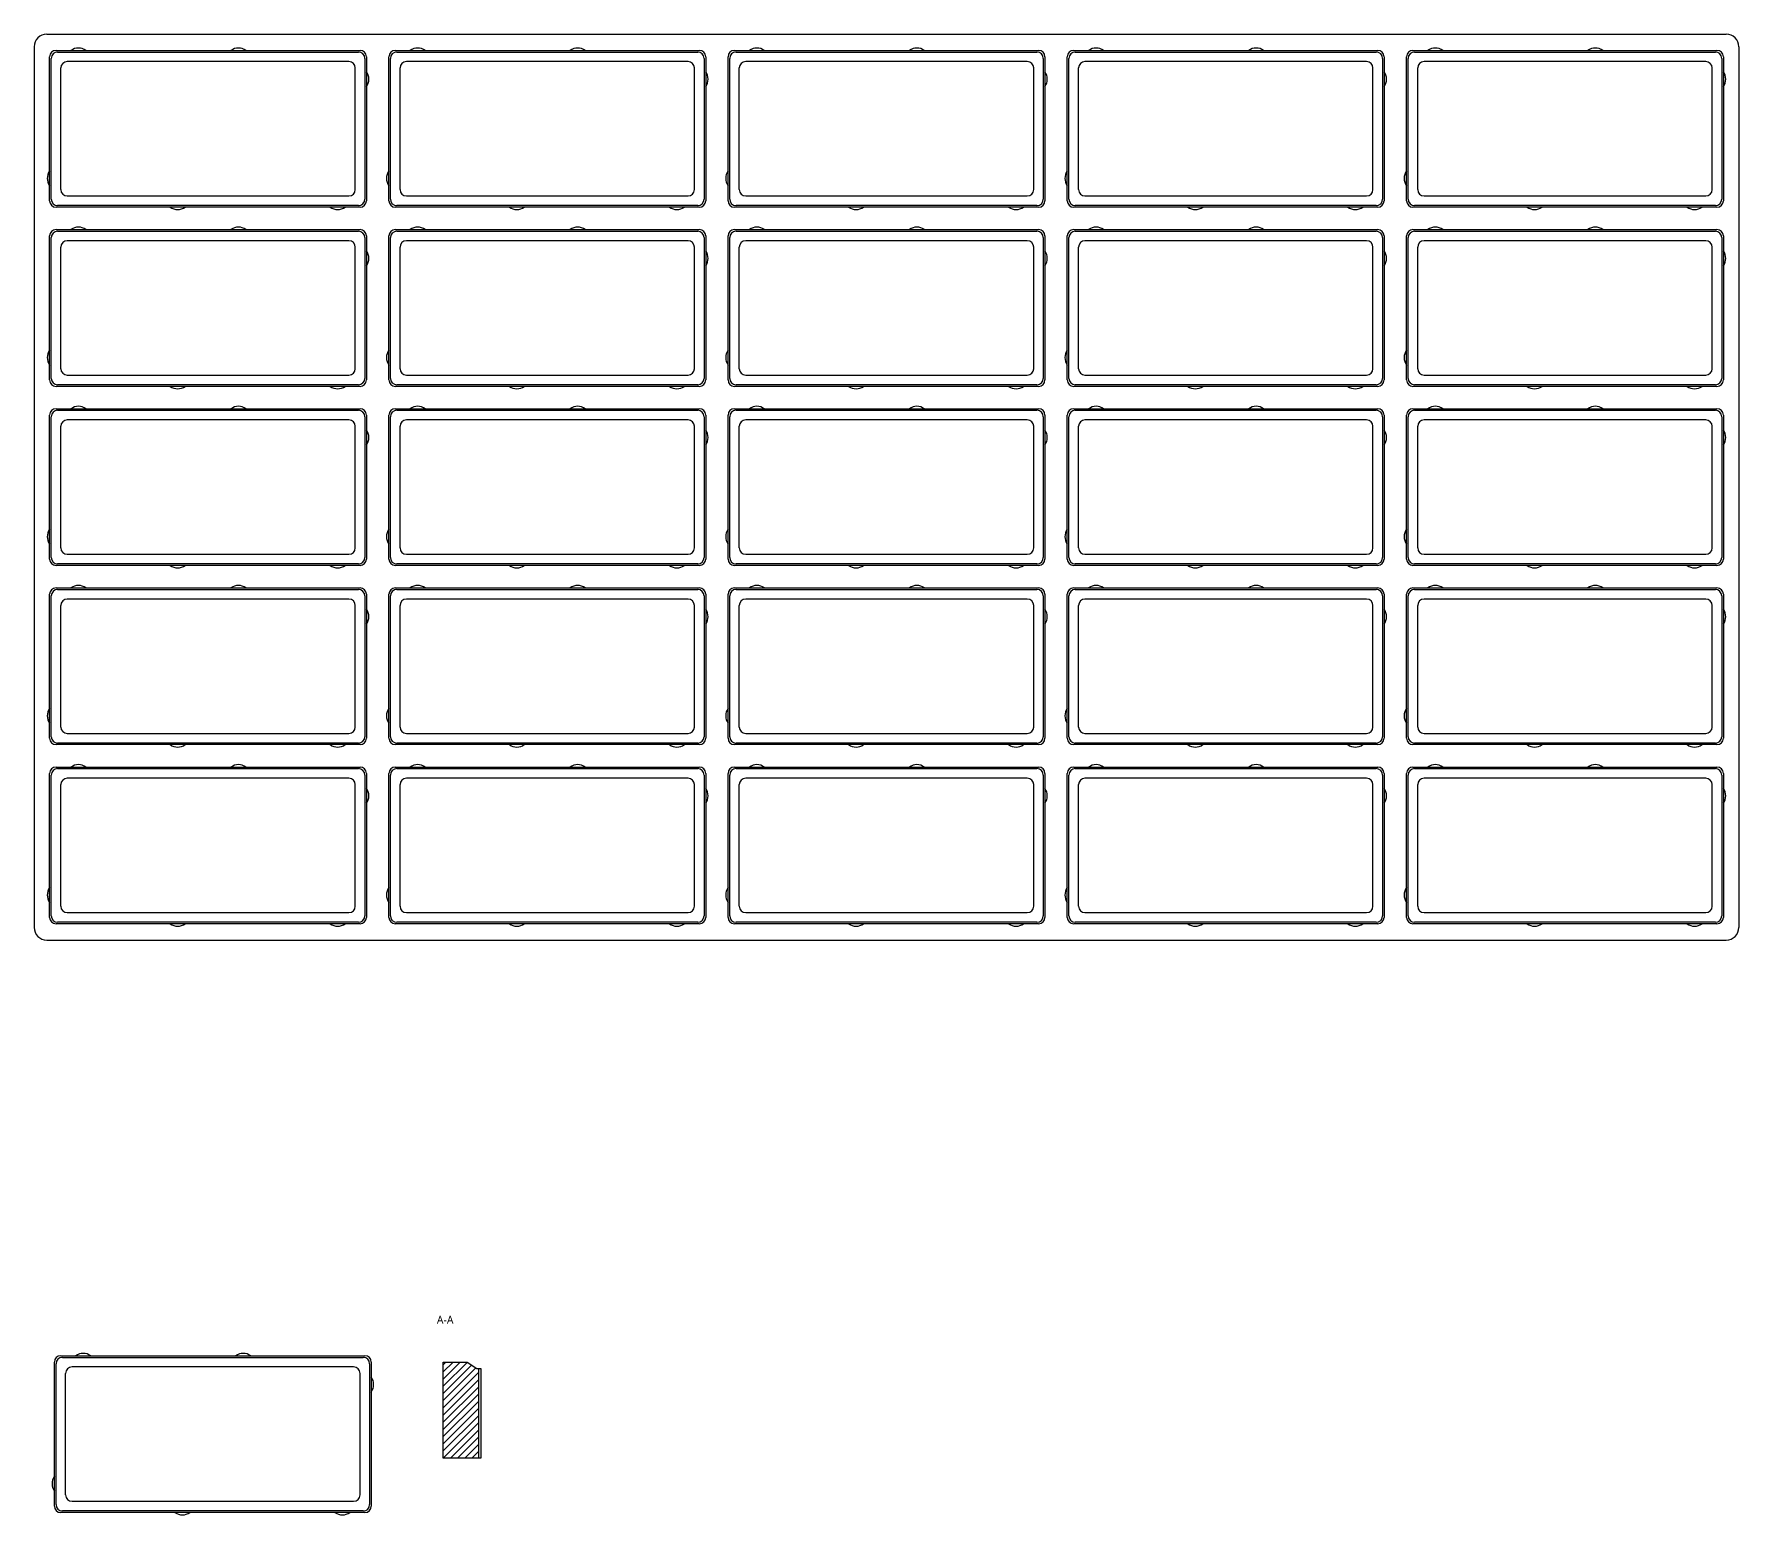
# Model space of a CAD drawing. Extents: x -115306 to 97263, y 46189 to 262006.
# Drawn here: x 73755 to 74821, y 211426 to 212351 of the extents above; entities that cross this region are included whole.
import ezdxf

# ---------------------------------------------------------------- set-up
doc = ezdxf.new("R2010")
doc.units = 0
doc.header["$LTSCALE"] = 508
doc.layers.add('INSTALACION_NUEVA', color=7, linetype='CONTINUOUS')
doc.layers.add('VP', color=18, linetype='CONTINUOUS', plot=False)

msp = doc.modelspace()

# ---------------------------------------------------------------- hatches: boundary and pattern name
at = {"layer": 'VP', "linetype": 'Continuous'}
h = msp.add_hatch(dxfattribs=at)
h.set_pattern_fill('ANSI31', color=256, style=0)
h.set_pattern_definition([(45, (74011, 211461), (-2.24506, 2.24506), [])])
h.paths.add_polyline_path([(74033, 211517), (74032, 211517), (74026, 211521), (74011, 211521), (74011, 211461), (74033, 211461)])

# ---------------------------------------------------------------- linework, layer by layer
at = {"layer": 'INSTALACION_NUEVA', "linetype": 'Continuous'}
for p, q in [((73763.3, 212351.2), (74812.7, 212351.2)), ((73755.3, 212343.2), (73755.3, 211792.8)), ((73765, 212247), (73765, 212337)), ((73766, 212248), (73766, 212336)), ((73769, 212341), (73959, 212341)), ((73770, 212340), (73958, 212340)), ((73962, 212336), (73962, 212248)), ((73963, 212337), (73963, 212247)), ((73977, 212247), (73977, 212337)), ((73978, 212248), (73978, 212336)), ((73981, 212341), (74171, 212341)), ((73982, 212340), (74170, 212340)), ((74174, 212336), (74174, 212248)), ((74175, 212337), (74175, 212247)), ((74189, 212247), (74189, 212337)), ((74190, 212248), (74190, 212336)), ((74193, 212341), (74383, 212341)), ((74194, 212340), (74382, 212340)), ((74386, 212336), (74386, 212248)), ((74387, 212337), (74387, 212247)), ((74401, 212247), (74401, 212337)), ((74402, 212248), (74402, 212336)), ((74405, 212341), (74595, 212341)), ((74406, 212340), (74594, 212340)), ((74598, 212336), (74598, 212248)), ((74599, 212337), (74599, 212247)), ((74613, 212247), (74613, 212337)), ((74614, 212248), (74614, 212336)), ((74617, 212341), (74807, 212341)), ((74618, 212340), (74806, 212340)), ((74810, 212336), (74810, 212248)), ((74811, 212337), (74811, 212247)), ((74820.7, 212343.2), (74820.7, 211792.8)), ((73772, 212254), (73772, 212330)), ((73952, 212334), (73776, 212334)), ((73956, 212254), (73956, 212330)), ((73984, 212254), (73984, 212330)), ((74164, 212334), (73988, 212334)), ((74168, 212254), (74168, 212330)), ((74196, 212254), (74196, 212330)), ((74376, 212334), (74200, 212334)), ((74380, 212254), (74380, 212330)), ((74408, 212254), (74408, 212330)), ((74588, 212334), (74412, 212334)), ((74592, 212254), (74592, 212330)), ((74620, 212254), (74620, 212330)), ((74800, 212334), (74624, 212334)), ((74804, 212254), (74804, 212330)), ((73776, 212250), (73952, 212250)), ((73988, 212250), (74164, 212250)), ((74200, 212250), (74376, 212250)), ((74412, 212250), (74588, 212250)), ((74624, 212250), (74800, 212250)), ((73959, 212243), (73769, 212243)), ((73958, 212244), (73770, 212244)), ((74171, 212243), (73981, 212243)), ((74170, 212244), (73982, 212244)), ((74383, 212243), (74193, 212243)), ((74382, 212244), (74194, 212244)), ((74595, 212243), (74405, 212243)), ((74594, 212244), (74406, 212244)), ((74807, 212243), (74617, 212243)), ((74806, 212244), (74618, 212244)), ((73769, 212229), (73959, 212229)), ((73770, 212228), (73958, 212228)), ((73981, 212229), (74171, 212229)), ((73982, 212228), (74170, 212228)), ((74193, 212229), (74383, 212229)), ((74194, 212228), (74382, 212228)), ((74405, 212229), (74595, 212229)), ((74406, 212228), (74594, 212228)), ((74617, 212229), (74807, 212229)), ((74618, 212228), (74806, 212228)), ((73765, 212135), (73765, 212225)), ((73766, 212136), (73766, 212224)), ((73772, 212142), (73772, 212218)), ((73952, 212222), (73776, 212222)), ((73956, 212142), (73956, 212218)), ((73962, 212224), (73962, 212136)), ((73963, 212225), (73963, 212135)), ((73977, 212135), (73977, 212225)), ((73978, 212136), (73978, 212224)), ((73984, 212142), (73984, 212218)), ((74164, 212222), (73988, 212222)), ((74168, 212142), (74168, 212218)), ((74174, 212224), (74174, 212136)), ((74175, 212225), (74175, 212135)), ((74189, 212135), (74189, 212225)), ((74190, 212136), (74190, 212224)), ((74196, 212142), (74196, 212218)), ((74376, 212222), (74200, 212222)), ((74380, 212142), (74380, 212218)), ((74386, 212224), (74386, 212136)), ((74387, 212225), (74387, 212135)), ((74401, 212135), (74401, 212225)), ((74402, 212136), (74402, 212224)), ((74408, 212142), (74408, 212218)), ((74588, 212222), (74412, 212222)), ((74592, 212142), (74592, 212218)), ((74598, 212224), (74598, 212136)), ((74599, 212225), (74599, 212135)), ((74613, 212135), (74613, 212225)), ((74614, 212136), (74614, 212224)), ((74620, 212142), (74620, 212218)), ((74800, 212222), (74624, 212222)), ((74804, 212142), (74804, 212218)), ((74810, 212224), (74810, 212136)), ((74811, 212225), (74811, 212135)), ((73958, 212132), (73770, 212132)), ((73776, 212138), (73952, 212138)), ((74170, 212132), (73982, 212132)), ((73988, 212138), (74164, 212138)), ((74382, 212132), (74194, 212132)), ((74200, 212138), (74376, 212138)), ((74594, 212132), (74406, 212132)), ((74412, 212138), (74588, 212138)), ((74806, 212132), (74618, 212132)), ((74624, 212138), (74800, 212138)), ((73959, 212131), (73769, 212131)), ((74171, 212131), (73981, 212131)), ((74383, 212131), (74193, 212131)), ((74595, 212131), (74405, 212131)), ((74807, 212131), (74617, 212131)), ((73765, 212023), (73765, 212113)), ((73766, 212024), (73766, 212112)), ((73769, 212117), (73959, 212117)), ((73770, 212116), (73958, 212116)), ((73962, 212112), (73962, 212024)), ((73963, 212113), (73963, 212023)), ((73977, 212023), (73977, 212113)), ((73978, 212024), (73978, 212112)), ((73981, 212117), (74171, 212117)), ((73982, 212116), (74170, 212116)), ((74174, 212112), (74174, 212024)), ((74175, 212113), (74175, 212023)), ((74189, 212023), (74189, 212113)), ((74190, 212024), (74190, 212112)), ((74193, 212117), (74383, 212117)), ((74194, 212116), (74382, 212116)), ((74386, 212112), (74386, 212024)), ((74387, 212113), (74387, 212023)), ((74401, 212023), (74401, 212113)), ((74402, 212024), (74402, 212112)), ((74405, 212117), (74595, 212117)), ((74406, 212116), (74594, 212116)), ((74598, 212112), (74598, 212024)), ((74599, 212113), (74599, 212023)), ((74613, 212023), (74613, 212113)), ((74614, 212024), (74614, 212112)), ((74617, 212117), (74807, 212117)), ((74618, 212116), (74806, 212116)), ((74810, 212112), (74810, 212024)), ((74811, 212113), (74811, 212023)), ((73772, 212030), (73772, 212106)), ((73952, 212110), (73776, 212110)), ((73956, 212030), (73956, 212106)), ((73984, 212030), (73984, 212106)), ((74164, 212110), (73988, 212110)), ((74168, 212030), (74168, 212106)), ((74196, 212030), (74196, 212106)), ((74376, 212110), (74200, 212110)), ((74380, 212030), (74380, 212106)), ((74408, 212030), (74408, 212106)), ((74588, 212110), (74412, 212110)), ((74592, 212030), (74592, 212106)), ((74620, 212030), (74620, 212106)), ((74800, 212110), (74624, 212110)), ((74804, 212030), (74804, 212106)), ((73776, 212026), (73952, 212026)), ((73988, 212026), (74164, 212026)), ((74200, 212026), (74376, 212026)), ((74412, 212026), (74588, 212026)), ((74624, 212026), (74800, 212026)), ((73959, 212019), (73769, 212019)), ((73958, 212020), (73770, 212020)), ((74171, 212019), (73981, 212019)), ((74170, 212020), (73982, 212020)), ((74383, 212019), (74193, 212019)), ((74382, 212020), (74194, 212020)), ((74595, 212019), (74405, 212019)), ((74594, 212020), (74406, 212020)), ((74807, 212019), (74617, 212019)), ((74806, 212020), (74618, 212020)), ((73769, 212005), (73959, 212005)), ((73770, 212004), (73958, 212004)), ((73981, 212005), (74171, 212005)), ((73982, 212004), (74170, 212004)), ((74193, 212005), (74383, 212005)), ((74194, 212004), (74382, 212004)), ((74405, 212005), (74595, 212005)), ((74406, 212004), (74594, 212004)), ((74617, 212005), (74807, 212005)), ((74618, 212004), (74806, 212004)), ((73765, 211911), (73765, 212001)), ((73766, 211912), (73766, 212000)), ((73772, 211918), (73772, 211994)), ((73952, 211998), (73776, 211998)), ((73956, 211918), (73956, 211994)), ((73962, 212000), (73962, 211912)), ((73963, 212001), (73963, 211911)), ((73977, 211911), (73977, 212001)), ((73978, 211912), (73978, 212000)), ((73984, 211918), (73984, 211994)), ((74164, 211998), (73988, 211998)), ((74168, 211918), (74168, 211994)), ((74174, 212000), (74174, 211912)), ((74175, 212001), (74175, 211911)), ((74189, 211911), (74189, 212001)), ((74190, 211912), (74190, 212000)), ((74196, 211918), (74196, 211994)), ((74376, 211998), (74200, 211998)), ((74380, 211918), (74380, 211994)), ((74386, 212000), (74386, 211912)), ((74387, 212001), (74387, 211911)), ((74401, 211911), (74401, 212001)), ((74402, 211912), (74402, 212000)), ((74408, 211918), (74408, 211994)), ((74588, 211998), (74412, 211998)), ((74592, 211918), (74592, 211994)), ((74598, 212000), (74598, 211912)), ((74599, 212001), (74599, 211911)), ((74613, 211911), (74613, 212001)), ((74614, 211912), (74614, 212000)), ((74620, 211918), (74620, 211994)), ((74800, 211998), (74624, 211998)), ((74804, 211918), (74804, 211994)), ((74810, 212000), (74810, 211912)), ((74811, 212001), (74811, 211911)), ((73776, 211914), (73952, 211914)), ((73988, 211914), (74164, 211914)), ((74200, 211914), (74376, 211914)), ((74412, 211914), (74588, 211914)), ((74624, 211914), (74800, 211914)), ((73959, 211907), (73769, 211907)), ((73958, 211908), (73770, 211908)), ((74171, 211907), (73981, 211907)), ((74170, 211908), (73982, 211908)), ((74383, 211907), (74193, 211907)), ((74382, 211908), (74194, 211908)), ((74595, 211907), (74405, 211907)), ((74594, 211908), (74406, 211908)), ((74807, 211907), (74617, 211907)), ((74806, 211908), (74618, 211908)), ((73765, 211799), (73765, 211889)), ((73766, 211800), (73766, 211888)), ((73769, 211893), (73959, 211893)), ((73770, 211892), (73958, 211892)), ((73962, 211888), (73962, 211800)), ((73963, 211889), (73963, 211799)), ((73977, 211799), (73977, 211889)), ((73978, 211800), (73978, 211888)), ((73981, 211893), (74171, 211893)), ((73982, 211892), (74170, 211892)), ((74174, 211888), (74174, 211800)), ((74175, 211889), (74175, 211799)), ((74189, 211799), (74189, 211889)), ((74190, 211800), (74190, 211888)), ((74193, 211893), (74383, 211893)), ((74194, 211892), (74382, 211892)), ((74386, 211888), (74386, 211800)), ((74387, 211889), (74387, 211799)), ((74401, 211799), (74401, 211889)), ((74402, 211800), (74402, 211888)), ((74405, 211893), (74595, 211893)), ((74406, 211892), (74594, 211892)), ((74598, 211888), (74598, 211800)), ((74599, 211889), (74599, 211799)), ((74613, 211799), (74613, 211889)), ((74614, 211800), (74614, 211888)), ((74617, 211893), (74807, 211893)), ((74618, 211892), (74806, 211892)), ((74810, 211888), (74810, 211800)), ((74811, 211889), (74811, 211799)), ((73772, 211806), (73772, 211882)), ((73952, 211886), (73776, 211886)), ((73956, 211806), (73956, 211882)), ((73984, 211806), (73984, 211882)), ((74164, 211886), (73988, 211886)), ((74168, 211806), (74168, 211882)), ((74196, 211806), (74196, 211882)), ((74376, 211886), (74200, 211886)), ((74380, 211806), (74380, 211882)), ((74408, 211806), (74408, 211882)), ((74588, 211886), (74412, 211886)), ((74592, 211806), (74592, 211882)), ((74620, 211806), (74620, 211882)), ((74800, 211886), (74624, 211886)), ((74804, 211806), (74804, 211882)), ((73776, 211802), (73952, 211802)), ((73988, 211802), (74164, 211802)), ((74200, 211802), (74376, 211802)), ((74412, 211802), (74588, 211802)), ((74624, 211802), (74800, 211802)), ((73959, 211795), (73769, 211795)), ((73958, 211796), (73770, 211796)), ((74171, 211795), (73981, 211795)), ((74170, 211796), (73982, 211796)), ((74383, 211795), (74193, 211795)), ((74382, 211796), (74194, 211796)), ((74595, 211795), (74405, 211795)), ((74594, 211796), (74406, 211796)), ((74807, 211795), (74617, 211795)), ((74806, 211796), (74618, 211796)), ((73763.3, 211784.8), (74812.7, 211784.8)), ((73772, 211525), (73962, 211525)), ((73768, 211431), (73768, 211521)), ((73769, 211432), (73769, 211520)), ((73773, 211524), (73961, 211524)), ((73965, 211520), (73965, 211432)), ((73966, 211521), (73966, 211431)), ((73962, 211427), (73772, 211427)), ((73961, 211428), (73773, 211428))]:
    msp.add_line(p, q, dxfattribs=at)
for centre, radius, start, end in [((73763.3, 212343.2), 8, 90, 180), ((74812.7, 212343.2), 8, 0, 90), ((73769, 212337), 4, 90, 180), ((73770, 212336), 4, 90, 180), ((73783, 212334.5), 8, 54.34091, 125.65909), ((73883, 212334.5), 8, 54.34091, 125.65909), ((73958, 212336), 4, 0, 90), ((73959, 212337), 4, 0, 90), ((73981, 212337), 4, 90, 180), ((73982, 212336), 4, 90, 180), ((73995, 212334.5), 8, 54.34091, 125.65909), ((74095, 212334.5), 8, 54.34091, 125.65909), ((74170, 212336), 4, 0, 90), ((74171, 212337), 4, 0, 90), ((74193, 212337), 4, 90, 180), ((74194, 212336), 4, 90, 180), ((74207, 212334.5), 8, 54.34091, 125.65909), ((74307, 212334.5), 8, 54.34091, 125.65909), ((74382, 212336), 4, 0, 90), ((74383, 212337), 4, 0, 90), ((74405, 212337), 4, 90, 180), ((74406, 212336), 4, 90, 180), ((74419, 212334.5), 8, 54.34091, 125.65909), ((74519, 212334.5), 8, 54.34091, 125.65909), ((74594, 212336), 4, 0, 90), ((74595, 212337), 4, 0, 90), ((74617, 212337), 4, 90, 180), ((74618, 212336), 4, 90, 180), ((74631, 212334.5), 8, 54.34091, 125.65909), ((74731, 212334.5), 8, 54.34091, 125.65909), ((74806, 212336), 4, 0, 90), ((74807, 212337), 4, 0, 90), ((73776, 212330), 4, 90, 180), ((73952, 212330), 4, 0, 90), ((73956.5, 212323), 8, 324.34091, 35.65909), ((73988, 212330), 4, 90, 180), ((74164, 212330), 4, 0, 90), ((74168.5, 212323), 8, 324.34091, 35.65909), ((74200, 212330), 4, 90, 180), ((74376, 212330), 4, 0, 90), ((74380.5, 212323), 8, 324.34091, 35.65909), ((74412, 212330), 4, 90, 180), ((74588, 212330), 4, 0, 90), ((74592.5, 212323), 8, 324.34091, 35.65909), ((74624, 212330), 4, 90, 180), ((74800, 212330), 4, 0, 90), ((74804.5, 212323), 8, 324.34091, 35.65909), ((73771.5, 212261), 8, 144.34091, 215.65909), ((73983.5, 212261), 8, 144.34091, 215.65909), ((74195.5, 212261), 8, 144.34091, 215.65909), ((74407.5, 212261), 8, 144.34091, 215.65909), ((74619.5, 212261), 8, 144.34091, 215.65909), ((73776, 212254), 4, 180, 270), ((73952, 212254), 4, 270, 0), ((73988, 212254), 4, 180, 270), ((74164, 212254), 4, 270, 0), ((74200, 212254), 4, 180, 270), ((74376, 212254), 4, 270, 0), ((74412, 212254), 4, 180, 270), ((74588, 212254), 4, 270, 0), ((74624, 212254), 4, 180, 270), ((74800, 212254), 4, 270, 0), ((73769, 212247), 4, 180, 270), ((73770, 212248), 4, 180, 270), ((73845, 212249.5), 8, 234.34091, 305.65909), ((73945, 212249.5), 8, 234.34091, 305.65909), ((73958, 212248), 4, 270, 0), ((73959, 212247), 4, 270, 0), ((73981, 212247), 4, 180, 270), ((73982, 212248), 4, 180, 270), ((74057, 212249.5), 8, 234.34091, 305.65909), ((74157, 212249.5), 8, 234.34091, 305.65909), ((74170, 212248), 4, 270, 0), ((74171, 212247), 4, 270, 0), ((74193, 212247), 4, 180, 270), ((74194, 212248), 4, 180, 270), ((74269, 212249.5), 8, 234.34091, 305.65909), ((74369, 212249.5), 8, 234.34091, 305.65909), ((74382, 212248), 4, 270, 0), ((74383, 212247), 4, 270, 0), ((74405, 212247), 4, 180, 270), ((74406, 212248), 4, 180, 270), ((74481, 212249.5), 8, 234.34091, 305.65909), ((74581, 212249.5), 8, 234.34091, 305.65909), ((74594, 212248), 4, 270, 0), ((74595, 212247), 4, 270, 0), ((74617, 212247), 4, 180, 270), ((74618, 212248), 4, 180, 270), ((74693, 212249.5), 8, 234.34091, 305.65909), ((74793, 212249.5), 8, 234.34091, 305.65909), ((74806, 212248), 4, 270, 0), ((74807, 212247), 4, 270, 0), ((73769, 212225), 4, 90, 180), ((73770, 212224), 4, 90, 180), ((73783, 212222.5), 8, 54.34091, 125.65909), ((73883, 212222.5), 8, 54.34091, 125.65909), ((73958, 212224), 4, 0, 90), ((73959, 212225), 4, 0, 90), ((73981, 212225), 4, 90, 180), ((73982, 212224), 4, 90, 180), ((73995, 212222.5), 8, 54.34091, 125.65909), ((74095, 212222.5), 8, 54.34091, 125.65909), ((74170, 212224), 4, 0, 90), ((74171, 212225), 4, 0, 90), ((74193, 212225), 4, 90, 180), ((74194, 212224), 4, 90, 180), ((74207, 212222.5), 8, 54.34091, 125.65909), ((74307, 212222.5), 8, 54.34091, 125.65909), ((74382, 212224), 4, 0, 90), ((74383, 212225), 4, 0, 90), ((74405, 212225), 4, 90, 180), ((74406, 212224), 4, 90, 180), ((74419, 212222.5), 8, 54.34091, 125.65909), ((74519, 212222.5), 8, 54.34091, 125.65909), ((74594, 212224), 4, 0, 90), ((74595, 212225), 4, 0, 90), ((74617, 212225), 4, 90, 180), ((74618, 212224), 4, 90, 180), ((74631, 212222.5), 8, 54.34091, 125.65909), ((74731, 212222.5), 8, 54.34091, 125.65909), ((74806, 212224), 4, 0, 90), ((74807, 212225), 4, 0, 90), ((73776, 212218), 4, 90, 180), ((73952, 212218), 4, 0, 90), ((73988, 212218), 4, 90, 180), ((74164, 212218), 4, 0, 90), ((74200, 212218), 4, 90, 180), ((74376, 212218), 4, 0, 90), ((74412, 212218), 4, 90, 180), ((74588, 212218), 4, 0, 90), ((74624, 212218), 4, 90, 180), ((74800, 212218), 4, 0, 90), ((73956.5, 212211), 8, 324.34091, 35.65909), ((74168.5, 212211), 8, 324.34091, 35.65909), ((74380.5, 212211), 8, 324.34091, 35.65909), ((74592.5, 212211), 8, 324.34091, 35.65909), ((74804.5, 212211), 8, 324.34091, 35.65909), ((73771.5, 212149), 8, 144.34091, 215.65909), ((73983.5, 212149), 8, 144.34091, 215.65909), ((74195.5, 212149), 8, 144.34091, 215.65909), ((74407.5, 212149), 8, 144.34091, 215.65909), ((74619.5, 212149), 8, 144.34091, 215.65909), ((73769, 212135), 4, 180, 270), ((73770, 212136), 4, 180, 270), ((73776, 212142), 4, 180, 270), ((73952, 212142), 4, 270, 0), ((73958, 212136), 4, 270, 0), ((73959, 212135), 4, 270, 0), ((73981, 212135), 4, 180, 270), ((73982, 212136), 4, 180, 270), ((73988, 212142), 4, 180, 270), ((74164, 212142), 4, 270, 0), ((74170, 212136), 4, 270, 0), ((74171, 212135), 4, 270, 0), ((74193, 212135), 4, 180, 270), ((74194, 212136), 4, 180, 270), ((74200, 212142), 4, 180, 270), ((74376, 212142), 4, 270, 0), ((74382, 212136), 4, 270, 0), ((74383, 212135), 4, 270, 0), ((74405, 212135), 4, 180, 270), ((74406, 212136), 4, 180, 270), ((74412, 212142), 4, 180, 270), ((74588, 212142), 4, 270, 0), ((74594, 212136), 4, 270, 0), ((74595, 212135), 4, 270, 0), ((74617, 212135), 4, 180, 270), ((74618, 212136), 4, 180, 270), ((74624, 212142), 4, 180, 270), ((74800, 212142), 4, 270, 0), ((74806, 212136), 4, 270, 0), ((74807, 212135), 4, 270, 0), ((73845, 212137.5), 8, 234.34091, 305.65909), ((73945, 212137.5), 8, 234.34091, 305.65909), ((74057, 212137.5), 8, 234.34091, 305.65909), ((74157, 212137.5), 8, 234.34091, 305.65909), ((74269, 212137.5), 8, 234.34091, 305.65909), ((74369, 212137.5), 8, 234.34091, 305.65909), ((74481, 212137.5), 8, 234.34091, 305.65909), ((74581, 212137.5), 8, 234.34091, 305.65909), ((74693, 212137.5), 8, 234.34091, 305.65909), ((74793, 212137.5), 8, 234.34091, 305.65909), ((73769, 212113), 4, 90, 180), ((73770, 212112), 4, 90, 180), ((73783, 212110.5), 8, 54.34091, 125.65909), ((73883, 212110.5), 8, 54.34091, 125.65909), ((73958, 212112), 4, 0, 90), ((73959, 212113), 4, 0, 90), ((73981, 212113), 4, 90, 180), ((73982, 212112), 4, 90, 180), ((73995, 212110.5), 8, 54.34091, 125.65909), ((74095, 212110.5), 8, 54.34091, 125.65909), ((74170, 212112), 4, 0, 90), ((74171, 212113), 4, 0, 90), ((74193, 212113), 4, 90, 180), ((74194, 212112), 4, 90, 180), ((74207, 212110.5), 8, 54.34091, 125.65909), ((74307, 212110.5), 8, 54.34091, 125.65909), ((74382, 212112), 4, 0, 90), ((74383, 212113), 4, 0, 90), ((74405, 212113), 4, 90, 180), ((74406, 212112), 4, 90, 180), ((74419, 212110.5), 8, 54.34091, 125.65909), ((74519, 212110.5), 8, 54.34091, 125.65909), ((74594, 212112), 4, 0, 90), ((74595, 212113), 4, 0, 90), ((74617, 212113), 4, 90, 180), ((74618, 212112), 4, 90, 180), ((74631, 212110.5), 8, 54.34091, 125.65909), ((74731, 212110.5), 8, 54.34091, 125.65909), ((74806, 212112), 4, 0, 90), ((74807, 212113), 4, 0, 90), ((73776, 212106), 4, 90, 180), ((73952, 212106), 4, 0, 90), ((73956.5, 212099), 8, 324.34091, 35.65909), ((73988, 212106), 4, 90, 180), ((74164, 212106), 4, 0, 90), ((74168.5, 212099), 8, 324.34091, 35.65909), ((74200, 212106), 4, 90, 180), ((74376, 212106), 4, 0, 90), ((74380.5, 212099), 8, 324.34091, 35.65909), ((74412, 212106), 4, 90, 180), ((74588, 212106), 4, 0, 90), ((74592.5, 212099), 8, 324.34091, 35.65909), ((74624, 212106), 4, 90, 180), ((74800, 212106), 4, 0, 90), ((74804.5, 212099), 8, 324.34091, 35.65909), ((73771.5, 212037), 8, 144.34091, 215.65909), ((73983.5, 212037), 8, 144.34091, 215.65909), ((74195.5, 212037), 8, 144.34091, 215.65909), ((74407.5, 212037), 8, 144.34091, 215.65909), ((74619.5, 212037), 8, 144.34091, 215.65909), ((73776, 212030), 4, 180, 270), ((73952, 212030), 4, 270, 0), ((73988, 212030), 4, 180, 270), ((74164, 212030), 4, 270, 0), ((74200, 212030), 4, 180, 270), ((74376, 212030), 4, 270, 0), ((74412, 212030), 4, 180, 270), ((74588, 212030), 4, 270, 0), ((74624, 212030), 4, 180, 270), ((74800, 212030), 4, 270, 0), ((73769, 212023), 4, 180, 270), ((73770, 212024), 4, 180, 270), ((73845, 212025.5), 8, 234.34091, 305.65909), ((73945, 212025.5), 8, 234.34091, 305.65909), ((73958, 212024), 4, 270, 0), ((73959, 212023), 4, 270, 0), ((73981, 212023), 4, 180, 270), ((73982, 212024), 4, 180, 270), ((74057, 212025.5), 8, 234.34091, 305.65909), ((74157, 212025.5), 8, 234.34091, 305.65909), ((74170, 212024), 4, 270, 0), ((74171, 212023), 4, 270, 0), ((74193, 212023), 4, 180, 270), ((74194, 212024), 4, 180, 270), ((74269, 212025.5), 8, 234.34091, 305.65909), ((74369, 212025.5), 8, 234.34091, 305.65909), ((74382, 212024), 4, 270, 0), ((74383, 212023), 4, 270, 0), ((74405, 212023), 4, 180, 270), ((74406, 212024), 4, 180, 270), ((74481, 212025.5), 8, 234.34091, 305.65909), ((74581, 212025.5), 8, 234.34091, 305.65909), ((74594, 212024), 4, 270, 0), ((74595, 212023), 4, 270, 0), ((74617, 212023), 4, 180, 270), ((74618, 212024), 4, 180, 270), ((74693, 212025.5), 8, 234.34091, 305.65909), ((74793, 212025.5), 8, 234.34091, 305.65909), ((74806, 212024), 4, 270, 0), ((74807, 212023), 4, 270, 0), ((73769, 212001), 4, 90, 180), ((73770, 212000), 4, 90, 180), ((73783, 211998.5), 8, 54.34091, 125.65909), ((73883, 211998.5), 8, 54.34091, 125.65909), ((73958, 212000), 4, 0, 90), ((73959, 212001), 4, 0, 90), ((73981, 212001), 4, 90, 180), ((73982, 212000), 4, 90, 180), ((73995, 211998.5), 8, 54.34091, 125.65909), ((74095, 211998.5), 8, 54.34091, 125.65909), ((74170, 212000), 4, 0, 90), ((74171, 212001), 4, 0, 90), ((74193, 212001), 4, 90, 180), ((74194, 212000), 4, 90, 180), ((74207, 211998.5), 8, 54.34091, 125.65909), ((74307, 211998.5), 8, 54.34091, 125.65909), ((74382, 212000), 4, 0, 90), ((74383, 212001), 4, 0, 90), ((74405, 212001), 4, 90, 180), ((74406, 212000), 4, 90, 180), ((74419, 211998.5), 8, 54.34091, 125.65909), ((74519, 211998.5), 8, 54.34091, 125.65909), ((74594, 212000), 4, 0, 90), ((74595, 212001), 4, 0, 90), ((74617, 212001), 4, 90, 180), ((74618, 212000), 4, 90, 180), ((74631, 211998.5), 8, 54.34091, 125.65909), ((74731, 211998.5), 8, 54.34091, 125.65909), ((74806, 212000), 4, 0, 90), ((74807, 212001), 4, 0, 90), ((73776, 211994), 4, 90, 180), ((73952, 211994), 4, 0, 90), ((73988, 211994), 4, 90, 180), ((74164, 211994), 4, 0, 90), ((74200, 211994), 4, 90, 180), ((74376, 211994), 4, 0, 90), ((74412, 211994), 4, 90, 180), ((74588, 211994), 4, 0, 90), ((74624, 211994), 4, 90, 180), ((74800, 211994), 4, 0, 90), ((73956.5, 211987), 8, 324.34091, 35.65909), ((74168.5, 211987), 8, 324.34091, 35.65909), ((74380.5, 211987), 8, 324.34091, 35.65909), ((74592.5, 211987), 8, 324.34091, 35.65909), ((74804.5, 211987), 8, 324.34091, 35.65909), ((73771.5, 211925), 8, 144.34091, 215.65909), ((73983.5, 211925), 8, 144.34091, 215.65909), ((74195.5, 211925), 8, 144.34091, 215.65909), ((74407.5, 211925), 8, 144.34091, 215.65909), ((74619.5, 211925), 8, 144.34091, 215.65909), ((73769, 211911), 4, 180, 270), ((73770, 211912), 4, 180, 270), ((73776, 211918), 4, 180, 270), ((73952, 211918), 4, 270, 0), ((73958, 211912), 4, 270, 0), ((73959, 211911), 4, 270, 0), ((73981, 211911), 4, 180, 270), ((73982, 211912), 4, 180, 270), ((73988, 211918), 4, 180, 270), ((74164, 211918), 4, 270, 0), ((74170, 211912), 4, 270, 0), ((74171, 211911), 4, 270, 0), ((74193, 211911), 4, 180, 270), ((74194, 211912), 4, 180, 270), ((74200, 211918), 4, 180, 270), ((74376, 211918), 4, 270, 0), ((74382, 211912), 4, 270, 0), ((74383, 211911), 4, 270, 0), ((74405, 211911), 4, 180, 270), ((74406, 211912), 4, 180, 270), ((74412, 211918), 4, 180, 270), ((74588, 211918), 4, 270, 0), ((74594, 211912), 4, 270, 0), ((74595, 211911), 4, 270, 0), ((74617, 211911), 4, 180, 270), ((74618, 211912), 4, 180, 270), ((74624, 211918), 4, 180, 270), ((74800, 211918), 4, 270, 0), ((74806, 211912), 4, 270, 0), ((74807, 211911), 4, 270, 0), ((73845, 211913.5), 8, 234.34091, 305.65909), ((73945, 211913.5), 8, 234.34091, 305.65909), ((74057, 211913.5), 8, 234.34091, 305.65909), ((74157, 211913.5), 8, 234.34091, 305.65909), ((74269, 211913.5), 8, 234.34091, 305.65909), ((74369, 211913.5), 8, 234.34091, 305.65909), ((74481, 211913.5), 8, 234.34091, 305.65909), ((74581, 211913.5), 8, 234.34091, 305.65909), ((74693, 211913.5), 8, 234.34091, 305.65909), ((74793, 211913.5), 8, 234.34091, 305.65909), ((73769, 211889), 4, 90, 180), ((73770, 211888), 4, 90, 180), ((73783, 211886.5), 8, 54.34091, 125.65909), ((73883, 211886.5), 8, 54.34091, 125.65909), ((73958, 211888), 4, 0, 90), ((73959, 211889), 4, 0, 90), ((73981, 211889), 4, 90, 180), ((73982, 211888), 4, 90, 180), ((73995, 211886.5), 8, 54.34091, 125.65909), ((74095, 211886.5), 8, 54.34091, 125.65909), ((74170, 211888), 4, 0, 90), ((74171, 211889), 4, 0, 90), ((74193, 211889), 4, 90, 180), ((74194, 211888), 4, 90, 180), ((74207, 211886.5), 8, 54.34091, 125.65909), ((74307, 211886.5), 8, 54.34091, 125.65909), ((74382, 211888), 4, 0, 90), ((74383, 211889), 4, 0, 90), ((74405, 211889), 4, 90, 180), ((74406, 211888), 4, 90, 180), ((74419, 211886.5), 8, 54.34091, 125.65909), ((74519, 211886.5), 8, 54.34091, 125.65909), ((74594, 211888), 4, 0, 90), ((74595, 211889), 4, 0, 90), ((74617, 211889), 4, 90, 180), ((74618, 211888), 4, 90, 180), ((74631, 211886.5), 8, 54.34091, 125.65909), ((74731, 211886.5), 8, 54.34091, 125.65909), ((74806, 211888), 4, 0, 90), ((74807, 211889), 4, 0, 90), ((73776, 211882), 4, 90, 180), ((73952, 211882), 4, 0, 90), ((73956.5, 211875), 8, 324.34091, 35.65909), ((73988, 211882), 4, 90, 180), ((74164, 211882), 4, 0, 90), ((74168.5, 211875), 8, 324.34091, 35.65909), ((74200, 211882), 4, 90, 180), ((74376, 211882), 4, 0, 90), ((74380.5, 211875), 8, 324.34091, 35.65909), ((74412, 211882), 4, 90, 180), ((74588, 211882), 4, 0, 90), ((74592.5, 211875), 8, 324.34091, 35.65909), ((74624, 211882), 4, 90, 180), ((74800, 211882), 4, 0, 90), ((74804.5, 211875), 8, 324.34091, 35.65909), ((73771.5, 211813), 8, 144.34091, 215.65909), ((73983.5, 211813), 8, 144.34091, 215.65909), ((74195.5, 211813), 8, 144.34091, 215.65909), ((74407.5, 211813), 8, 144.34091, 215.65909), ((74619.5, 211813), 8, 144.34091, 215.65909), ((73776, 211806), 4, 180, 270), ((73952, 211806), 4, 270, 0), ((73988, 211806), 4, 180, 270), ((74164, 211806), 4, 270, 0), ((74200, 211806), 4, 180, 270), ((74376, 211806), 4, 270, 0), ((74412, 211806), 4, 180, 270), ((74588, 211806), 4, 270, 0), ((74624, 211806), 4, 180, 270), ((74800, 211806), 4, 270, 0), ((73763.3, 211792.8), 8, 180, 270), ((73769, 211799), 4, 180, 270), ((73770, 211800), 4, 180, 270), ((73845, 211801.5), 8, 234.34091, 305.65909), ((73945, 211801.5), 8, 234.34091, 305.65909), ((73958, 211800), 4, 270, 0), ((73959, 211799), 4, 270, 0), ((73981, 211799), 4, 180, 270), ((73982, 211800), 4, 180, 270), ((74057, 211801.5), 8, 234.34091, 305.65909), ((74157, 211801.5), 8, 234.34091, 305.65909), ((74170, 211800), 4, 270, 0), ((74171, 211799), 4, 270, 0), ((74193, 211799), 4, 180, 270), ((74194, 211800), 4, 180, 270), ((74269, 211801.5), 8, 234.34091, 305.65909), ((74369, 211801.5), 8, 234.34091, 305.65909), ((74382, 211800), 4, 270, 0), ((74383, 211799), 4, 270, 0), ((74405, 211799), 4, 180, 270), ((74406, 211800), 4, 180, 270), ((74481, 211801.5), 8, 234.34091, 305.65909), ((74581, 211801.5), 8, 234.34091, 305.65909), ((74594, 211800), 4, 270, 0), ((74595, 211799), 4, 270, 0), ((74617, 211799), 4, 180, 270), ((74618, 211800), 4, 180, 270), ((74693, 211801.5), 8, 234.34091, 305.65909), ((74793, 211801.5), 8, 234.34091, 305.65909), ((74806, 211800), 4, 270, 0), ((74807, 211799), 4, 270, 0), ((74812.7, 211792.8), 8, 270, 0), ((73772, 211521), 4, 90, 180), ((73786, 211518.5), 8, 54.34091, 125.65909), ((73886, 211518.5), 8, 54.34091, 125.65909), ((73962, 211521), 4, 0, 90), ((73959.5, 211507), 8, 324.34091, 35.65909), ((73774.5, 211445), 8, 144.34091, 215.65909), ((73772, 211431), 4, 180, 270), ((73962, 211431), 4, 270, 0), ((73848, 211433.5), 8, 234.34091, 305.65909), ((73948, 211433.5), 8, 234.34091, 305.65909)]:
    msp.add_arc(centre, radius, start, end, dxfattribs=at)
at = {"layer": 'VP', "linetype": 'Continuous'}
for p, q in [((73775, 211438), (73775, 211514)), ((73955, 211518), (73779, 211518)), ((73959, 211438), (73959, 211514)), ((74011, 211461), (74011, 211521)), ((74011, 211521), (74026, 211521)), ((74026, 211521), (74032, 211517)), ((74032, 211517), (74033, 211517)), ((74033, 211517), (74033, 211461)), ((74033, 211517), (74034.5, 211517)), ((74034.5, 211517), (74034.5, 211461)), ((74033, 211461), (74011, 211461)), ((74034.5, 211461), (74033, 211461)), ((73779, 211434), (73955, 211434))]:
    msp.add_line(p, q, dxfattribs=at)
for centre, start, end in [((73773, 211520), 90, 180), ((73779, 211514), 90, 180), ((73955, 211514), 0, 90), ((73961, 211520), 0, 90), ((73773, 211432), 180, 270), ((73779, 211438), 180, 270), ((73955, 211438), 270, 0), ((73961, 211432), 270, 0)]:
    msp.add_arc(centre, 4, start, end, dxfattribs=at)

# ---------------------------------------------------------------- texts
at = {"layer": 'VP', "linetype": 'Continuous', "insert": (74007, 211550), "char_height": 5, "attachment_point": 1}
msp.add_mtext_dynamic_manual_height_columns('{\\fLucida Sans Unicode|b0|i0|c0|p34;A-A}', width=16, gutter_width=25, heights=[0], dxfattribs=at)

doc.saveas('drawing.dxf')
